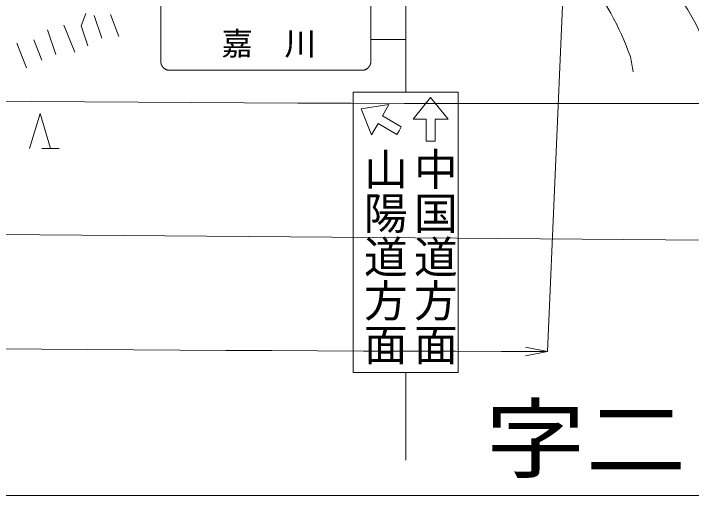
# Model space of a CAD drawing. Units: millimetres, scale not verified. Extents: x 40000 to 680000, y 20000 to 380000.
# Drawn here: x 200976 to 239717, y 205000 to 232510 of the extents above; entities that cross this region are included whole.
import ezdxf
from ezdxf.enums import TextEntityAlignment as Align

# ---------------------------------------------------------------- set-up
doc = ezdxf.new("R2010")
doc.units = ezdxf.units.MM
doc.header["$LTSCALE"] = 1000
for name, color, linetype, lineweight in [('M-BGD', 7, 'Continuous', 13), ('M-BMK-HTXT', 7, 'Continuous', 13), ('M-STR-HTXT', 7, 'Continuous', 13), ('M-STR-STRC', 7, 'Continuous', 13), ('M-TTL-BAND', 7, 'Continuous', 13)]:
    doc.layers.add(name, color=color, linetype=linetype, lineweight=lineweight)
doc.styles.add('@ＭＳ ゴシック', font='')
doc.styles.add('ＭＳ ゴシック', font='')
doc.styles.get('@ＭＳ ゴシック').set_extended_font_data('@MS Gothic')
doc.styles.get('ＭＳ ゴシック').set_extended_font_data('MS Gothic')

msp = doc.modelspace()

# ---------------------------------------------------------------- linework, layer by layer
at = {"layer": 'M-BGD'}
for p, q in [((205109, 232510), (204840, 231806)), ((206518, 232449), (206990, 231207)), ((205584, 232392), (206013, 231109)), ((203845, 231849), (204477, 230306)), ((204840, 231806), (205211, 230666)), ((202920, 231580), (203387, 230169)), ((202134, 231010), (202585, 229853)), ((201168, 230826), (201720, 229412)), ((201887, 224805), (202487, 226805)), ((202487, 226805), (203087, 224805)), ((202587, 224805), (203587, 224805))]:
    msp.add_line(p, q, dxfattribs=at)
for centre, radius, start, end in [((221101, 224684), 16050, 19.5381, 38.9406), ((230984, 227432), 10038, 14.2874, 42.369), ((230318, 228555), 6095, 5.9156, 14.2104)]:
    msp.add_arc(centre, radius, start, end, dxfattribs=at)
at = {"layer": 'M-STR-HTXT'}
for p, q in [((233005, 248284), (231484, 213218)), ((183367, 220033), (241275, 219564)), ((231484, 213218), (230234, 213469)), ((231484, 213218), (230233, 212969))]:
    msp.add_line(p, q, dxfattribs=at)
for centre, start, end in [((234127, 4383468), 269.30515, 274.67876), ((236154, 4369315), 267.6189, 269.93561)]:
    msp.add_arc(centre, 4156100, start, end, dxfattribs=at)
at = {"layer": 'M-STR-STRC'}
for p, q in [((223393, 237022), (223393, 228022)), ((221393, 231022), (223393, 231022)), ((223393, 212022), (223393, 207022))]:
    msp.add_line(p, q, dxfattribs=at)
msp.add_lwpolyline([(221393, 238272), (221393, 229772), (221392, 229759), (221392, 229747), (221391, 229734), (221390, 229722), (221389, 229710), (221387, 229697), (221385, 229685), (221383, 229673), (221380, 229660), (221377, 229648), (221374, 229636), (221370, 229624), (221367, 229612), (221362, 229601), (221358, 229589), (221353, 229577), (221348, 229566), (221343, 229555), (221338, 229544), (221332, 229533), (221326, 229522), (221319, 229511), (221313, 229500), (221306, 229490), (221299, 229480), (221291, 229470), (221283, 229460), (221276, 229450), (221267, 229441), (221259, 229432), (221251, 229423), (221242, 229414), (221233, 229405), (221223, 229397), (221214, 229389), (221204, 229381), (221194, 229373), (221184, 229366), (221174, 229359), (221164, 229352), (221153, 229345), (221143, 229339), (221132, 229333), (221121, 229327), (221110, 229321), (221098, 229316), (221087, 229311), (221075, 229306), (221064, 229302), (221052, 229298), (221040, 229294), (221028, 229290), (221016, 229287), (221004, 229284), (220992, 229282), (220979, 229279), (220967, 229277), (220955, 229276), (220942, 229274), (220930, 229273), (220918, 229272), (220905, 229272), (220893, 229272), (209893, 229272), (209880, 229272), (209868, 229272), (209855, 229273), (209843, 229274), (209830, 229276), (209818, 229277), (209806, 229279), (209794, 229282), (209781, 229284), (209769, 229287), (209757, 229290), (209745, 229294), (209733, 229298), (209722, 229302), (209710, 229306), (209698, 229311), (209687, 229316), (209676, 229321), (209664, 229327), (209653, 229333), (209643, 229339), (209632, 229345), (209621, 229352), (209611, 229359), (209601, 229366), (209591, 229373), (209581, 229381), (209571, 229389), (209562, 229397), (209552, 229405), (209543, 229414), (209535, 229423), (209526, 229432), (209518, 229441), (209510, 229450), (209502, 229460), (209494, 229470), (209487, 229480), (209479, 229490), (209473, 229500), (209466, 229511), (209460, 229522), (209453, 229533), (209448, 229544), (209442, 229555), (209437, 229566), (209432, 229577), (209427, 229589), (209423, 229601), (209419, 229612), (209415, 229624), (209411, 229636), (209408, 229648), (209405, 229660), (209402, 229673), (209400, 229685), (209398, 229697), (209396, 229710), (209395, 229722), (209394, 229734), (209393, 229747), (209393, 229759), (209393, 229772), (209393, 238272)], dxfattribs=at)
for points in [[(220393, 212022), (226393, 212022), (226393, 228022), (220393, 228022)], [(224813, 225222), (225063, 225222), (225063, 226472), (225813, 226472), (224813, 227722), (223813, 226472), (224563, 226472), (224563, 225222)], [(223012, 225822), (223137, 226038), (222054, 226663), (222429, 227313), (220847, 227072), (221429, 225581), (221804, 226230), (222887, 225605)]]:
    msp.add_lwpolyline(points, close=True, dxfattribs=at)
at = {"layer": 'M-TTL-BAND'}
msp.add_line((40000, 205000), (579000, 205000), dxfattribs=at)

# ---------------------------------------------------------------- texts
at = {"layer": 'M-BMK-HTXT', "style": 'ＭＳ ゴシック', "width": 1.15}
msp.add_text('字二ノ傍示郷', height=3666, dxfattribs=at).set_placement((245174, 205283), align=Align.BOTTOM_CENTER)
at = {"layer": 'M-STR-STRC', "style": 'ＭＳ ゴシック'}
msp.add_text('嘉\u3000川', height=1320, dxfattribs=at).set_placement((215558, 230802), align=Align.MIDDLE_CENTER)
at = {"layer": 'M-STR-STRC', "style": '@ＭＳ ゴシック'}
for s, p in [('山陽道方面', (220751, 224890)), ('中国道方面', (223611, 224890))]:
    msp.add_text(s, height=1833, rotation=270, dxfattribs=at).set_placement(p, align=Align.BOTTOM_LEFT)

doc.saveas('drawing.dxf')
